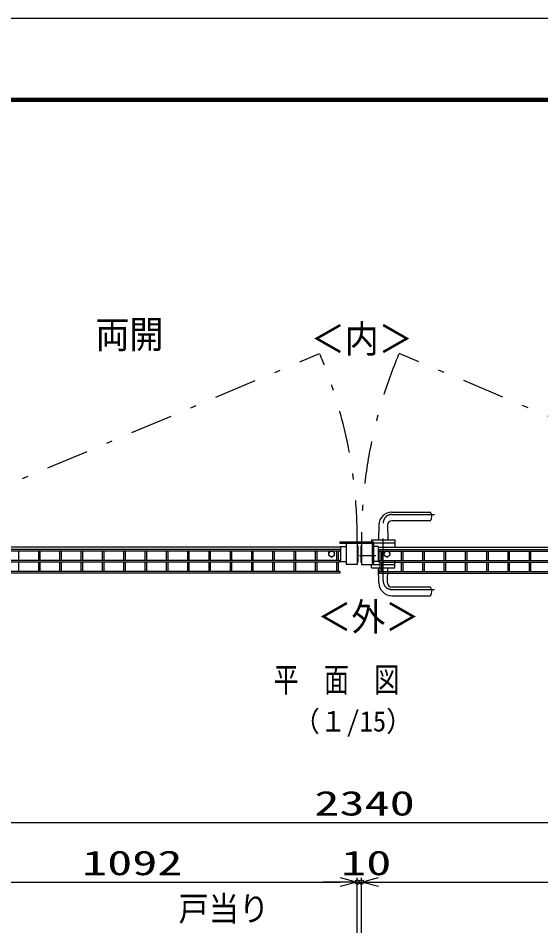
# Model space of a CAD drawing. Units: millimetres, scale not verified. Extents: x -4455 to 4455, y -3150 to 3150.
# Drawn here: x 772 to 1999, y 1019 to 3150 of the extents above; entities that cross this region are included whole.
import ezdxf
from ezdxf.enums import TextEntityAlignment as Align

# ---------------------------------------------------------------- set-up
doc = ezdxf.new("R2010")
doc.units = ezdxf.units.MM
doc.header["$LTSCALE"] = 20
doc.header["$PDMODE"] = 32
doc.header["$PDSIZE"] = 10
doc.linetypes.add('USER1', pattern=[10.7, 5, -2.5, 0.7, -2.5])
doc.linetypes.add('USER2', pattern=[0.375, 0.25, -0.125])
for name, color, linetype, lineweight in [('0-0_外形線', 7, 'Continuous', 25), ('0-1_寸法線', 4, 'Continuous', 25), ('0-2_0', 3, 'USER2', 25), ('0-5_軸線', 2, 'USER1', 25), ('0-7_丁番', 3, 'Continuous', 25), ('0-9_ハッチング', 4, 'Continuous', 25), ('0-C_1', 7, 'Continuous', 25), ('1-3_NER', 30, 'Continuous', 25)]:
    doc.layers.add(name, color=color, linetype=linetype, lineweight=lineweight)
doc.layers.add('0-3_DEFPOINTS', color=7, linetype='Continuous')
doc.styles.add('ＭＳ ゴシック', font='')
doc.styles.get('ＭＳ ゴシック').set_extended_font_data('MS Gothic')

# ---------------------------------------------------------------- blocks, each defined once
blk = doc.blocks.new('_Open30')
at = {"layer": '0-2_0', "color": 4, "linetype": 'Continuous'}
blk.add_line((0, 0), (-20, 0), dxfattribs=at)
blk.add_lwpolyline([(-20, 5.36), (0, 0), (-20, -5.36)], dxfattribs=at)

msp = doc.modelspace()

# ---------------------------------------------------------------- linework, layer by layer
at = {"layer": '0-0_外形線'}
for p, q in [((1649.1, 1990.38), (1740.42, 1990.38)), ((1619.1, 1960.38), (1618.1, 1925.38)), ((1639.1, 1960.38), (1640.1, 1925.38)), ((1740.42, 1970.38), (1649.1, 1970.38)), ((1601.6, 1925.38), (1601.6, 1917.38)), ((1601.6, 1925.38), (1656.6, 1925.38)), ((1656.6, 1925.38), (1656.6, 1907.88)), ((1529.1, 1907.88), (515.1, 1907.88)), ((1501.61, 1896.13), (1508.1, 1899.88)), ((1514.6, 1896.13), (1508.1, 1899.88)), ((1529.1, 1909.83), (1542.1, 1909.83)), ((1529.1, 1909.83), (1529.1, 1874.93)), ((1542.1, 1917.38), (1568.1, 1917.38)), ((1542.1, 1917.38), (1542.1, 1867.38)), ((1569.7, 1911.38), (1568.1, 1911.38)), ((1568.1, 1911.38), (1568.1, 1873.38)), ((1569.7, 1911.38), (1569.7, 1873.38)), ((1576.5, 1911.38), (1576.5, 1873.38)), ((1576.5, 1911.38), (1578.1, 1911.38)), ((1578.1, 1917.38), (1578.1, 1867.38)), ((1604.1, 1917.38), (1578.1, 1917.38)), ((1578.1, 1911.38), (1578.1, 1873.38)), ((1604.1, 1917.38), (1604.1, 1867.38)), ((1656.6, 1917.38), (1607.3, 1917.38)), ((1617.1, 1909.83), (1607.3, 1909.83)), ((1617.1, 1909.83), (1617.1, 1874.93)), ((1617.1, 1907.88), (2631.1, 1907.88)), ((1631.61, 1896.13), (1638.1, 1899.88)), ((1644.6, 1896.13), (1638.1, 1899.88)), ((1529.1, 1876.88), (515.1, 1876.88)), ((1501.61, 1888.63), (1501.61, 1896.13)), ((1501.61, 1888.63), (1508.1, 1884.88)), ((1514.6, 1888.63), (1508.1, 1884.88)), ((1514.6, 1888.63), (1514.6, 1896.13)), ((1529.1, 1874.93), (1542.1, 1874.93)), ((1617.1, 1874.93), (1607.3, 1874.93)), ((1617.1, 1876.88), (2631.1, 1876.88)), ((1631.61, 1888.63), (1631.61, 1896.13)), ((1631.61, 1888.63), (1638.1, 1884.88)), ((1644.6, 1888.63), (1638.1, 1884.88)), ((1644.6, 1888.63), (1644.6, 1896.13)), ((1656.6, 1859.38), (1656.6, 1876.88)), ((1569.7, 1873.38), (1568.1, 1873.38)), ((1576.5, 1873.38), (1578.1, 1873.38)), ((1578.1, 1867.38), (1656.6, 1867.38)), ((1601.6, 1859.38), (1601.6, 1867.38)), ((1601.6, 1859.38), (1656.6, 1859.38)), ((1605.1, 1870.58), (1605.1, 1867.38)), ((1619.1, 1824.38), (1618.1, 1859.38)), ((1639.1, 1824.38), (1640.1, 1859.38)), ((1740.42, 1814.38), (1649.1, 1814.38)), ((1649.1, 1794.38), (1740.42, 1794.38))]:
    msp.add_line(p, q, dxfattribs=at)
msp.add_lwpolyline([(1568.1, 1917.38), (1568.1, 1867.38), (1542.1, 1867.38)], dxfattribs=at)
for centre in [(1508.1, 1892.38), (1638.1, 1892.38)]:
    msp.add_circle(centre, 6.5, dxfattribs=at)
for centre, radius, start, end in [((1649.1, 1960.38), 30, 90, 180), ((1723.1, 1980.38), 20, 330, 30), ((1649.1, 1960.38), 10, 90, 180), ((1649.1, 1824.38), 30, 180, 270), ((1649.1, 1824.38), 10, 180, 270), ((1723.1, 1804.38), 20, 330, 30)]:
    msp.add_arc(centre, radius, start, end, dxfattribs=at)
at = {"layer": '0-1_寸法線'}
for p, q in [((443.1, 1262.09), (2703.1, 1262.09)), ((1568.1, 831.37), (1568.1, 1132.09)), ((1568.1, 831.37), (1568.1, 1132.09)), ((1578.1, 831.37), (1578.1, 1132.09)), ((1578.1, 831.37), (1578.1, 1132.09)), ((516.1, 1122.09), (1528.1, 1122.09)), ((1528.1, 1122.09), (1488.1, 1122.09)), ((1568.1, 1122.09), (1578.1, 1122.09)), ((1618.1, 1122.09), (2630.1, 1122.09)), ((1618.1, 1122.09), (1658.1, 1122.09))]:
    msp.add_line(p, q, dxfattribs=at)
at = {"layer": '0-2_0', "linetype": 'Continuous'}
msp.add_lwpolyline([(-4455.1, 3149.94), (4454.9, 3149.94), (4454.9, -3150.06), (-4455.1, -3150.06)], close=True, dxfattribs=at)
at = {"layer": '0-2_0', "color": 7, "linetype": 'Continuous'}
for points in [[(-4155.1, 2962.44), (4154.9, 2962.44), (4154.9, -2962.56), (-4155.1, -2962.56)], [(-4153.22, 2960.57), (4153.03, 2960.57), (4153.03, -2960.68), (-4153.22, -2960.68)], [(-4151.35, 2958.69), (4151.15, 2958.69), (4151.15, -2958.81), (-4151.35, -2958.81)], [(-4149.47, 2956.82), (4149.28, 2956.82), (4149.28, -2956.93), (-4149.47, -2956.93)], [(-4147.6, 2954.94), (4147.4, 2954.94), (4147.4, -2955.06), (-4147.6, -2955.06)]]:
    msp.add_lwpolyline(points, close=True, dxfattribs=at)
at = {"layer": '0-3_DEFPOINTS'}
for p in [(1568.1, 1122.09), (1578.1, 1122.09)]:
    msp.add_point(p, dxfattribs=at)
at = {"layer": '0-5_軸線'}
for p, q in [((1649.1, 1984.88), (1753.62, 1984.88)), ((1629.1, 1828.88), (1629.1, 1964.88)), ((1611.64, 1888.08), (1573.24, 1888.08)), ((1649.1, 1808.88), (1753.62, 1808.88))]:
    msp.add_line(p, q, dxfattribs=at)
for centre, start, end in [((1649.1, 1964.88), 90, 180), ((1649.1, 1828.88), 180, 270)]:
    msp.add_arc(centre, 20, start, end, dxfattribs=at)
at = {"layer": '0-7_丁番'}
for p, q in [((1527.3, 1920.58), (1527.3, 1917.38)), ((1527.3, 1920.58), (1604.1, 1920.58)), ((1527.3, 1917.38), (1604.1, 1917.38)), ((1604.1, 1870.58), (1604.1, 1917.38)), ((1607.3, 1870.58), (1607.3, 1917.38)), ((1604.1, 1870.58), (1607.3, 1870.58))]:
    msp.add_line(p, q, dxfattribs=at)
msp.add_arc((1604.1, 1917.38), 3.2, 360, 90, dxfattribs=at)
at = {"layer": '0-9_ハッチング', "linetype": 'USER1'}
for p, q in [((447.23, 1928.06), (1479.81, 2362.92)), ((2698.98, 1928.06), (1666.4, 2362.92))]:
    msp.add_line(p, q, dxfattribs=at)
for centre, start, end in [((454.68, 1928.24), 359.45045, 22.82564), ((2691.53, 1928.24), 157.17436, 180.54955)]:
    msp.add_arc(centre, 1113.48, start, end, dxfattribs=at)
at = {"layer": '1-3_NER'}
for p, q in [((1527.1, 1902.69), (517.1, 1902.69)), ((1527.1, 1899.09), (517.1, 1899.09)), ((773.9, 1876.88), (773.9, 1899.09)), ((820.3, 1876.88), (820.3, 1899.09)), ((823.9, 1876.88), (823.9, 1899.09)), ((870.3, 1876.88), (870.3, 1899.09)), ((873.9, 1876.88), (873.9, 1899.09)), ((920.3, 1876.88), (920.3, 1899.09)), ((923.9, 1876.88), (923.9, 1899.09)), ((970.3, 1876.88), (970.3, 1899.09)), ((973.9, 1876.88), (973.9, 1899.09)), ((1020.3, 1876.88), (1020.3, 1899.09)), ((1023.9, 1876.88), (1023.9, 1899.09)), ((1070.3, 1876.88), (1070.3, 1899.09)), ((1073.9, 1876.88), (1073.9, 1899.09)), ((1120.3, 1876.88), (1120.3, 1899.09)), ((1123.9, 1876.88), (1123.9, 1899.09)), ((1170.3, 1876.88), (1170.3, 1899.09)), ((1173.9, 1876.88), (1173.9, 1899.09)), ((1220.3, 1876.88), (1220.3, 1899.09)), ((1223.9, 1876.88), (1223.9, 1899.09)), ((1270.3, 1876.88), (1270.3, 1899.09)), ((1273.9, 1876.88), (1273.9, 1899.09)), ((1320.3, 1876.88), (1320.3, 1899.09)), ((1323.9, 1876.88), (1323.9, 1899.09)), ((1370.3, 1876.88), (1370.3, 1899.09)), ((1373.9, 1876.88), (1373.9, 1899.09)), ((1420.3, 1876.88), (1420.3, 1899.09)), ((1423.9, 1876.88), (1423.9, 1899.09)), ((1470.3, 1876.88), (1470.3, 1899.09)), ((1473.9, 1876.88), (1473.9, 1899.09)), ((1520.3, 1876.88), (1520.3, 1899.09)), ((1523.9, 1876.88), (1523.9, 1899.09)), ((1527.1, 1902.69), (1527.1, 1899.09)), ((1619.1, 1902.69), (2629.1, 1902.69)), ((1619.1, 1902.69), (1619.1, 1899.09)), ((1619.1, 1899.09), (2629.1, 1899.09)), ((1622.3, 1876.88), (1622.3, 1899.09)), ((1625.9, 1876.88), (1625.9, 1899.09)), ((1672.3, 1876.88), (1672.3, 1899.09)), ((1675.9, 1876.88), (1675.9, 1899.09)), ((1722.3, 1876.88), (1722.3, 1899.09)), ((1725.9, 1876.88), (1725.9, 1899.09)), ((1772.3, 1876.88), (1772.3, 1899.09)), ((1775.9, 1876.88), (1775.9, 1899.09)), ((1822.3, 1876.88), (1822.3, 1899.09)), ((1825.9, 1876.88), (1825.9, 1899.09)), ((1872.3, 1876.88), (1872.3, 1899.09)), ((1875.9, 1876.88), (1875.9, 1899.09)), ((1922.3, 1876.88), (1922.3, 1899.09)), ((1925.9, 1876.88), (1925.9, 1899.09)), ((1972.3, 1876.88), (1972.3, 1899.09)), ((1975.9, 1876.88), (1975.9, 1899.09)), ((1527.1, 1876.88), (1527.1, 1873.28)), ((1619.1, 1876.88), (1619.1, 1873.28)), ((1527.1, 1873.28), (517.1, 1873.28)), ((773.9, 1851.08), (773.9, 1873.28)), ((820.3, 1851.08), (820.3, 1873.28)), ((823.9, 1851.08), (823.9, 1873.28)), ((870.3, 1851.08), (870.3, 1873.28)), ((873.9, 1851.08), (873.9, 1873.28)), ((920.3, 1851.08), (920.3, 1873.28)), ((923.9, 1851.08), (923.9, 1873.28)), ((970.3, 1851.08), (970.3, 1873.28)), ((973.9, 1851.08), (973.9, 1873.28)), ((1020.3, 1851.08), (1020.3, 1873.28)), ((1023.9, 1851.08), (1023.9, 1873.28)), ((1070.3, 1851.08), (1070.3, 1873.28)), ((1073.9, 1851.08), (1073.9, 1873.28)), ((1120.3, 1851.08), (1120.3, 1873.28)), ((1123.9, 1851.08), (1123.9, 1873.28)), ((1170.3, 1851.08), (1170.3, 1873.28)), ((1173.9, 1851.08), (1173.9, 1873.28)), ((1220.3, 1851.08), (1220.3, 1873.28)), ((1223.9, 1851.08), (1223.9, 1873.28)), ((1270.3, 1851.08), (1270.3, 1873.28)), ((1273.9, 1851.08), (1273.9, 1873.28)), ((1320.3, 1851.08), (1320.3, 1873.28)), ((1323.9, 1851.08), (1323.9, 1873.28)), ((1370.3, 1851.08), (1370.3, 1873.28)), ((1373.9, 1851.08), (1373.9, 1873.28)), ((1420.3, 1851.08), (1420.3, 1873.28)), ((1423.9, 1851.08), (1423.9, 1873.28)), ((1470.3, 1851.08), (1470.3, 1873.28)), ((1473.9, 1851.08), (1473.9, 1873.28)), ((1520.3, 1851.08), (1520.3, 1873.28)), ((1523.9, 1851.08), (1523.9, 1873.28)), ((1619.1, 1873.28), (2629.1, 1873.28)), ((1622.3, 1851.08), (1622.3, 1873.28)), ((1625.9, 1851.08), (1625.9, 1873.28)), ((1672.3, 1851.08), (1672.3, 1873.28)), ((1675.9, 1851.08), (1675.9, 1873.28)), ((1722.3, 1851.08), (1722.3, 1873.28)), ((1725.9, 1851.08), (1725.9, 1873.28)), ((1772.3, 1851.08), (1772.3, 1873.28)), ((1775.9, 1851.08), (1775.9, 1873.28)), ((1822.3, 1851.08), (1822.3, 1873.28)), ((1825.9, 1851.08), (1825.9, 1873.28)), ((1872.3, 1851.08), (1872.3, 1873.28)), ((1875.9, 1851.08), (1875.9, 1873.28)), ((1922.3, 1851.08), (1922.3, 1873.28)), ((1925.9, 1851.08), (1925.9, 1873.28)), ((1972.3, 1851.08), (1972.3, 1873.28)), ((1975.9, 1851.08), (1975.9, 1873.28)), ((1527.1, 1851.08), (517.1, 1851.08)), ((1527.1, 1847.48), (517.1, 1847.48)), ((1527.1, 1851.08), (1527.1, 1847.48)), ((1619.1, 1851.08), (2629.1, 1851.08)), ((1619.1, 1851.08), (1619.1, 1847.48)), ((1619.1, 1847.48), (2629.1, 1847.48))]:
    msp.add_line(p, q, dxfattribs=at)
for points in [[(1527.1, 1876.88), (517.1, 1876.88), (517.1, 1873.28)], [(1619.1, 1876.88), (2629.1, 1876.88), (2629.1, 1873.28)]]:
    msp.add_lwpolyline(points, dxfattribs=at)

# ---------------------------------------------------------------- block references
at = {"layer": '0-1_寸法線', "xscale": 2, "yscale": 2}
msp.add_blockref('_Open30', (1568.1, 1122.09), dxfattribs=at)
msp.add_blockref('_Open30', (1568.1, 1122.09), dxfattribs=at)
at = {"layer": '0-1_寸法線', "xscale": 2, "yscale": 2, "rotation": 180}
msp.add_blockref('_Open30', (1578.1, 1122.09), dxfattribs=at)
msp.add_blockref('_Open30', (1578.1, 1122.09), dxfattribs=at)

# ---------------------------------------------------------------- texts
at = {"layer": '0-0_外形線', "style": 'ＭＳ ゴシック', "width": 0.9}
for s, p in [('両開', (953.63, 2355.74)), ('＜内＞', (1459.08, 2345.16)), ('＜外＞', (1474.51, 1692.67))]:
    msp.add_text(s, height=64.96, dxfattribs=at).set_placement(p, align=Align.BOTTOM_LEFT)
at = {"layer": '0-1_寸法線', "color": 2, "style": 'ＭＳ ゴシック'}
for s, width, p in [('2340', 1.5, (1467.39, 1260.98)), ('1092', 1.5, (922.1, 1120.98)), ('10', 1.5, (1530.25, 1120.98)), ('戸当り', 0.9, (1148.52, 1013.49))]:
    msp.add_text(s, height=57.77, dxfattribs=dict(at, width=width)).set_placement(p, align=Align.BOTTOM_LEFT)
at = {"layer": '0-C_1', "style": 'ＭＳ ゴシック'}
for s, height, width, p in [('平\u3000面\u3000図', 57.77, 0.75, (1371.67, 1550.94)), ('（１/15）', 48.09, 0.95, (1418.1, 1461.04))]:
    msp.add_text(s, height=height, dxfattribs=dict(at, width=width)).set_placement(p, align=Align.BOTTOM_LEFT)

doc.saveas('drawing.dxf')
